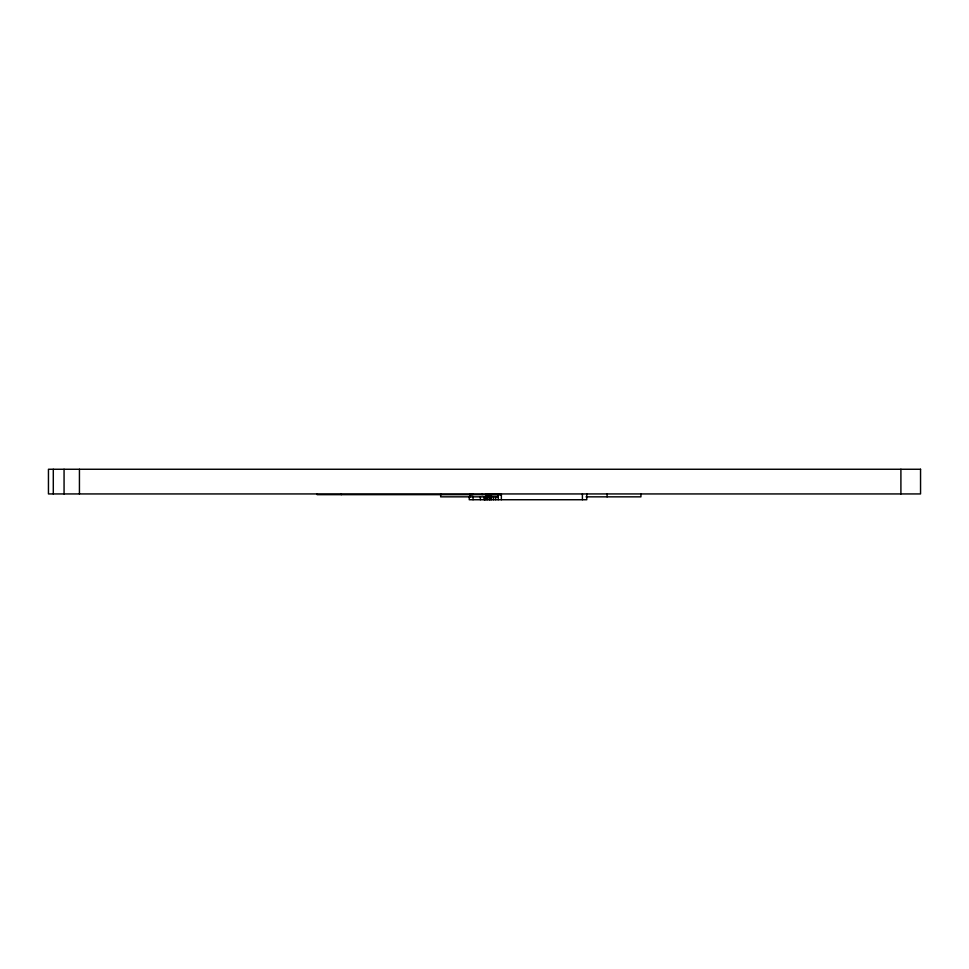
<?xml version="1.0" encoding="UTF-8"?>
<svg xmlns="http://www.w3.org/2000/svg" width="969" height="969" viewBox="0 0 969 969"><rect width="100%" height="100%" fill="white"/><g stroke="black" fill="none" stroke-linecap="round" stroke-linejoin="round"><path stroke-width="1.45" d="M501.361 494.662L317.129 494.662L317.129 493.936M498.248 496.843L440.665 496.843L440.665 493.936M586.039 496.843L640.933 496.843L640.933 493.936M900.904 469.262L900.904 493.936M607.103 493.936L607.103 496.843M586.766 493.936L586.766 499.738L469.25 499.738L469.25 496.843M582.405 493.936L582.405 499.738M501.361 493.936L501.361 499.738M500.392 493.936L500.392 494.662M499.398 493.936L499.398 494.662M498.369 493.936L498.369 494.662M498.248 493.936L498.248 499.738M497.315 493.936L497.315 494.662M496.261 493.936L496.261 494.662M495.668 496.843L495.668 499.738M495.195 493.936L495.195 494.662M494.129 493.936L494.129 494.662M493.487 496.843L493.487 499.738M493.076 493.936L493.076 494.662M492.034 493.936L492.034 494.662M491.344 493.936L491.344 499.738M491.004 493.936L491.004 494.662M490.06 493.936L490.06 499.738M489.357 493.936L489.357 499.738M489.03 493.936L489.03 494.662M487.601 493.936L487.601 499.738M486.159 493.936L486.159 499.738M485.094 496.843L485.094 499.738M484.512 496.843L484.439 499.738M484.246 496.843L484.246 499.738M482.199 493.936L482.199 494.662M480.345 496.843L480.345 499.738M473.054 493.936L473.054 494.662M473.054 496.843L473.054 499.738M472.387 493.936L472.387 494.662M471.794 493.936L471.794 494.662M471.273 493.936L471.273 494.662M470.837 493.936L470.837 494.662M470.474 493.936L470.474 494.662M470.219 493.936L470.219 496.843M470.013 493.936L470.001 494.662M469.88 493.936L469.88 494.662M341.318 493.936L341.318 494.662M79.434 469.262L79.434 493.936M64.063 469.262L64.063 493.936M53.295 469.262L53.295 493.936M920.55 469.262L48.45 469.262L48.45 493.936L920.55 493.936L920.55 469.262"/></g></svg>
